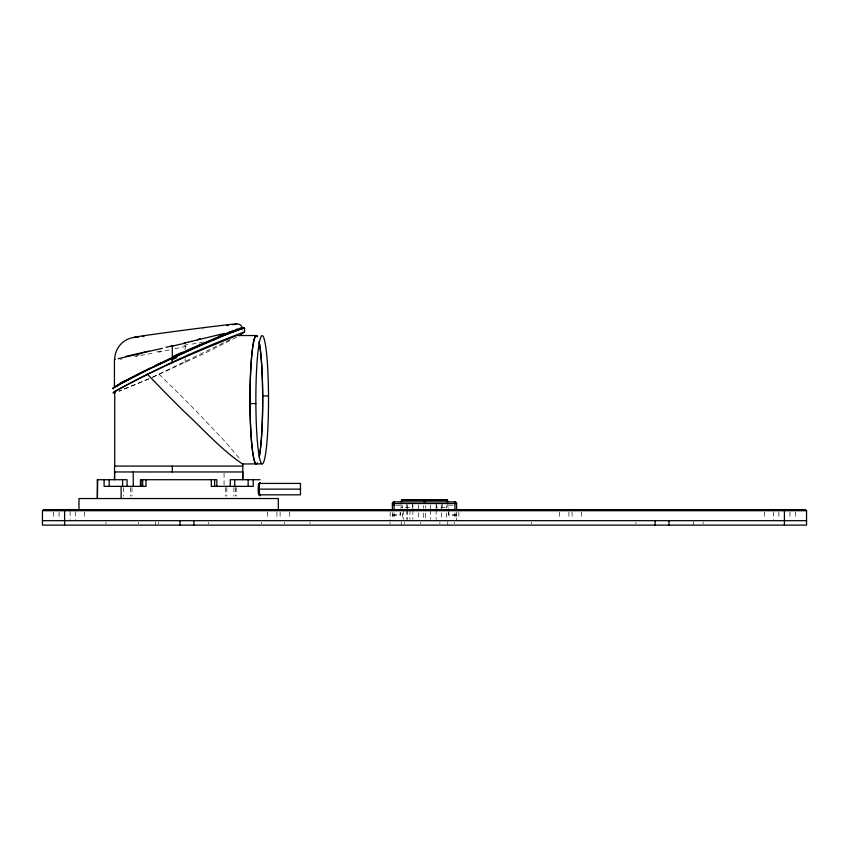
<?xml version="1.0" encoding="UTF-8"?>
<svg xmlns="http://www.w3.org/2000/svg" width="849" height="849" viewBox="0 0 849 849"><rect width="100%" height="100%" fill="white"/><g stroke="black" fill="none" stroke-linecap="round" stroke-linejoin="round"><path stroke-width="0.64" stroke-dasharray="4.25 3.18" d="M456.613 520.681L456.613 517.826M236.478 337.318L203.272 354.001L150.156 378.367M230.217 339.611L152.894 377.094M149.031 378.856L119.093 391.209M148.777 378.898L119.093 391.071M196.161 343.176L189.709 344.715M185.39 345.723L185.008 349.724M160.843 351.115L155.25 352.261M138.567 355.519L134.789 356.219M395.942 505.187L400.696 505.187L400.696 508.211M453.058 505.187L448.304 505.187L448.304 508.211M392.387 514.876L400.134 514.876L400.134 512.52M456.613 514.876L448.866 514.876L448.866 510.164M392.387 515.152L400.696 515.152L400.696 512.446M456.613 515.152L448.304 515.152L448.304 512.446M159.166 374.313L173.016 387.823A127.849 8.936 44.9 0 1 196.512 411.425L225.41 441.936L241.052 460.328M795.481 512.074L795.481 519.45M789.941 512.074L789.941 519.45M778.862 512.074L778.862 519.45M773.333 511.83L773.333 519.45M764.471 512.074L764.471 519.45M703.121 522.167L703.121 523.642M693.601 521.795L693.601 525.117M635.901 522.167L635.901 523.642M581.671 512.074L581.671 519.45M572.088 512.074L572.088 519.45M568.894 512.074L568.894 519.45M559.3 512.074L559.3 519.45M531.474 522.167L531.474 523.642M458.831 512.074L458.831 519.45M456.613 512.074L456.613 519.45M454.958 512.764L454.958 519.365M454.289 522.167L454.289 523.642M447.869 503.011L447.869 507.617L436.577 507.617L436.566 503.011M447.752 521.795L447.752 525.117M446.648 505.622L446.648 508.137M446.648 512.987L446.648 520.681M442.223 503.011L442.223 507.617M441.65 504.9L441.65 511.48M441.65 512.796L441.65 520.681M439.888 522.167L439.888 523.642M436.131 504.9L436.131 508.848M436.131 510.164L436.131 519.376M430.613 504.9L430.613 508.848M430.613 510.164L430.613 519.376M425.604 505.622L425.604 508.137M425.604 513.157L425.604 519.429M423.396 505.622L423.396 508.137M423.396 513.157L423.396 519.429M420.733 522.167L420.733 523.642M418.387 504.9L418.387 511.48M418.387 512.796L418.387 520.681M412.869 504.9L412.869 508.848M412.869 510.164L412.869 519.376M412.434 503.011L412.434 507.617L401.142 507.617L401.131 503.011M409.94 510.228L409.94 519.376M407.35 504.9L407.35 508.848M407.35 510.164L407.35 519.376M406.777 503.011L406.777 507.617M406.777 510.228L406.777 519.376M404.453 522.167L404.453 523.642M403.615 510.228L403.615 519.376M402.352 505.622L402.352 508.137M402.352 512.987L402.352 520.681M401.248 521.795L401.248 525.117M394.042 512.764L394.042 519.365M392.387 512.446L392.387 519.365M390.169 512.074L390.169 520.681M390.062 522.167L390.062 523.642M309.991 522.167L309.991 523.642M289.7 512.074L289.7 519.45M284.691 522.167L284.691 523.642M280.106 512.074L280.106 519.45M276.912 512.074L276.912 519.45M267.329 512.074L267.329 519.45M261.269 522.167L261.269 523.642M236.213 487.57L236.213 496.103M235.322 487.57L235.322 496.103M233.868 487.57L233.868 496.103M226.821 487.57L226.821 496.103M225.356 487.57L225.356 496.103M224.072 473.264L224.072 485.044M208.451 522.167L208.451 523.642M185.167 358.405L185.167 362.534M158.614 522.167L158.614 523.642M155.399 521.795L155.399 525.117M138.355 522.167L138.355 523.642M131.966 487.57L131.966 496.103M130.502 487.57L130.502 496.103M123.455 487.57L123.455 496.103M105.955 522.167L105.955 523.642M84.529 512.074L84.529 519.45M75.667 511.83L75.667 519.45M70.138 511.459L70.138 519.45M59.059 512.074L59.059 519.45M53.519 512.074L53.519 519.45M186.239 346.201A67.113 4.457 -12.6 0 1 173.62 349.045M169.216 349.99A67.113 4.457 -12.6 0 1 158.476 352.218M152.12 353.28A65.564 2.876 -12.4 0 1 135.925 356.368M122.033 358.978A63.643 1.687 -11.8 0 1 120.293 359.244M203.081 328.966A52.84 0.679 -7.5 0 1 202.476 329.051M203.282 341.988A67.697 4.988 -12.4 0 1 198.645 343.134M187.65 344.461A66.583 3.375 -12.8 0 1 184.074 345.299M242.517 329.964A61.797 2.558 -24.5 0 1 242.315 330.091"/><path stroke-width="1.27" d="M172.315 345.819L172.315 357.556L174.607 356.484M244.523 332.288L244.544 328.223M97.699 479.717L97.38 498.533L97.264 479.717L127.042 479.717L127.042 486.36M114.679 471.959L114.541 479.717L114.541 466.09L242.867 466.09M114.435 359.382L114.435 387.293L115.04 387.431M401.248 501.865L401.8 499.647L447.243 499.647L447.752 501.865M424.5 500.199L424.5 501.865M114.445 387.367L121.227 382.835M242.888 463.618L242.57 466.09M42.45 510.716L43.554 509.612L805.446 509.612L806.55 510.716L806.55 525.117L42.45 525.117L42.45 510.716L806.55 510.716M114.233 387.568L121.269 383.058L144.16 371.374M113.034 388.099L113.097 388.63A60.077 2.483 -24.6 0 1 113.002 388.205C154.614 364.996 199.504 343.081 244.225 328.043A60.077 2.483 -24.6 0 1 244.321 328.605M113.15 388.067L113.766 387.59M239.577 335.631L244.225 332.044C199.292 348.631 155.579 369.198 113.511 392.089L113.087 393.023L115.506 392.397M115.528 386.444L117.268 385.414M121.598 382.634L139.512 373.348M120.409 383.674L123.381 382.082M128.114 379.62L131.86 377.72M139.841 373.178L150.294 368.042M137.496 374.918L142.759 372.329M142.929 372.244L148.469 369.559M256.345 335.525L236.754 335.525C195.408 352.356 153.669 369.442 114.838 391.601A58.539 2.43 -24.7 0 0 114.742 392.259L114.742 466.09M155.834 365.367L160.917 362.937M148.639 369.485L154.359 366.747M154.529 366.662L160.323 363.924M160.493 363.85L166.287 361.133M166.531 361.016L178.067 355.689M181.866 353.12L186.578 350.955M178.279 355.582L184.191 352.887M184.403 352.791L190.441 350.064M190.654 349.968L196.745 347.252M199.228 345.225L220.093 336.098M196.947 347.156L202.996 344.482M203.187 344.397L209.087 341.818M209.289 341.733L214.712 339.398M220.591 336.904L225.218 334.973M230.238 332.935L233.687 331.566M229.527 332.182L231.766 331.312M232.064 331.195L234.112 330.42M237.232 330.229L239.736 329.327M236.574 329.518L237.996 329.03M240.034 328.796L238.824 329.2A59.526 2.473 -24.7 0 0 229.962 332.543L189.911 349.884A78.161 3.247 -24.7 0 0 154.953 366.152M240.087 328.786L241.339 328.404A60.385 2.505 -24.7 0 1 243.047 328.149M242.156 328.542L243.292 328.245M224.316 333.445L197.509 339.908M197.297 339.95L190.993 341.457M188.085 342.136L183.893 343.123M173.111 345.628L166.022 347.262M125.896 356.336L129.451 355.529M129.727 355.466L148.925 351.136M135.341 337.064L136.095 336.926A49.815 0.647 -7.5 0 1 142.292 335.96M234.303 324.456L234.356 324.445A49.847 0.647 -7.5 0 0 236.149 324.106M142.77 335.875L144.415 335.631A51.216 0.658 -7.5 0 1 155.006 334.113L158.201 333.668A52.182 0.669 -7.5 0 1 172.294 331.747L175.902 331.269A52.871 0.679 -7.5 0 1 180.328 330.675L184.074 330.187A53.073 0.679 -7.5 0 1 192.182 329.125L196.236 328.605A52.871 0.679 -7.5 0 1 204.131 327.597M204.195 327.597L207.856 327.141A51.991 0.669 -7.5 0 1 212.038 326.621L215.391 326.207A51.651 0.669 -7.5 0 1 222.236 325.39L225.059 325.061A50.293 0.647 -7.5 0 1 228.179 324.689M228.254 324.689L230.578 324.445A49.698 0.637 -7.5 0 1 232.902 324.201L234.43 324.053A48.68 0.626 -7.5 0 1 236.563 323.947A48.68 0.626 -7.5 0 1 236.447 324.021M114.997 359.392A63.643 1.687 -11.8 0 0 114.732 359.498A22.148 22.042 -90 0 1 133.909 337.478L134.174 337.478A49.815 0.647 -7.5 0 0 138.61 337.085M262.67 395.921L268.507 395.921M250.02 403.593L255.867 403.593M262.341 463.862L242.57 463.989C220.836 449.408 203.251 429.116 184.031 411.425A127.849 8.936 44.9 0 1 160.546 387.823L147.514 374.313M114.445 471.959L242.878 471.959L242.782 479.717L242.644 471.959M260.049 479.717L230.281 479.717L230.281 486.36M259.094 483.421L300.472 483.421L300.472 494.829L259.094 494.829M258.818 489.13L300.472 489.13M401.322 500.199L424.426 500.199M425.052 500.199L447.678 500.199M392.387 510.164L392.387 503.521A1.666 1.666 0 0 1 394.042 501.865L454.958 501.865A1.666 1.666 0 0 1 456.613 503.521L456.613 510.164M392.408 503.521L456.592 503.521M392.387 505.187L394.764 505.187M42.45 520.681L806.55 520.681M784.402 509.612L784.402 525.117M668.959 520.681L668.959 525.117M655.11 520.681L655.11 525.117M454.958 501.876L454.958 510.122M447.2 499.721L447.2 501.865M425.052 499.721L425.052 501.865M423.948 499.721L423.948 501.865M401.8 499.721L401.8 501.865M394.042 501.876L394.042 510.122M278.323 509.612L278.323 498.533L78.989 498.533L78.989 509.612M253.214 479.717L253.214 486.36L211.327 486.36L211.327 479.717M248.141 479.717L248.141 486.36M242.772 466.09L242.772 471.959M234.727 479.717L234.727 486.36M216.877 486.36L216.877 479.717L140.435 479.717L140.435 486.36M214.638 479.717L214.638 486.36M193.89 520.681L193.89 525.117M180.041 520.681L180.041 525.117M172.326 466.09L172.326 471.959M172.145 358.405L172.145 362.534M145.996 479.717L145.996 486.36L104.109 486.36L104.109 479.717M142.685 479.717L142.685 486.36M141.061 479.717L141.061 486.36M133.24 471.959L133.24 486.36M122.596 479.717L122.596 486.36M121.11 486.36L121.11 498.533M109.181 479.717L109.181 486.36M64.598 509.612L64.598 525.117M260.049 495.678A6.771 0.573 90 0 1 259.338 489.13A6.771 0.573 90 0 1 260.049 482.572M259.094 494.744A5.699 0.743 90 0 1 258.213 489.088A5.699 0.796 -90 0 1 258.733 483.665M257.268 463.299A64.227 6.346 -90 0 1 249.999 399.762A64.227 6.346 -90 0 1 257.268 336.215M259.041 341.606A64.227 6.346 -90 0 1 262.691 397.417A64.227 6.346 -90 0 1 259.454 455.764M236.34 323.925A5.54 5.508 90 0 1 242.358 327.873M242.145 328.361A61.054 2.505 -24.4 0 0 242.581 327.767A60.948 2.579 -24.5 0 0 240.108 328.064M133.909 337.478A50.165 0.647 -7.5 0 1 134.397 337.233A50.42 0.647 -7.5 0 1 135.118 337.095M118.223 358.734A63.633 0.902 -11.8 0 1 141.56 353.396M133.463 377.073A72.526 2.897 -24.7 0 1 138.865 374.398M124.442 381.636A68.451 2.77 -24.6 0 1 128.804 379.386M117.862 385.159A64.651 2.643 -24.6 0 1 120.908 383.483M114.01 387.484A61.797 2.536 -24.6 0 1 115.655 386.433M113.246 388.746A59.929 2.473 -24.6 0 1 113.023 388.746M153.117 367.044A76.187 2.844 -25 0 1 158.179 364.603M171.986 359.796A77.758 1.39 -25.2 0 1 176.73 357.567M162.255 348.355A66.986 0.945 -13 0 1 141.857 352.94M219.01 334.729A64.163 1.093 0.9 0 0 222.693 334.729A2.579 1.878 87.5 0 0 223.637 334.357M191.662 341.383A67.58 1.772 -13 0 1 188.605 342.105M185.315 343.092A67.177 1.189 -13.1 0 1 171.36 346.339M173.493 356.283A77.928 3.767 -24.8 0 1 182.27 352.218M187.353 350.35A75.89 3.407 -24.9 0 1 200.523 344.397M220.666 335.801A65.469 2.759 -24.9 0 1 230.068 331.906M200.067 338.645A64.291 0.732 -14.3 0 1 198.942 338.942M233.443 324.594A50.293 0.647 -7.5 0 1 232.679 324.721M143.863 336.512A49.815 0.647 -7.5 0 1 142.865 336.618M228.052 325.443A51.778 0.669 -7.5 0 1 226.874 325.613M235.162 329.943A59.027 2.536 -24.5 0 1 237.274 329.189M243.132 328.308A59.929 2.462 -24.6 0 1 244.151 328.128M213.523 340.046A70.732 2.802 -24.5 0 1 219.116 337.658M224.295 335.451A66.7 2.685 -24.5 0 1 229.06 333.498M233.072 331.874A63.251 2.568 -24.5 0 1 236.669 330.494M239.376 329.497A60.926 2.494 -24.6 0 1 241.668 328.733M257.417 462.96A64.121 6.336 -90 0 1 250.009 398.913A64.121 6.336 -90 0 1 257.576 336.862M259.316 343.123A64.121 6.336 -90 0 1 262.681 400.601A64.121 6.336 -90 0 1 259.168 457.165M267.509 434.539A64.121 6.336 -90 0 0 262.5 335.716A64.121 6.336 -90 0 0 256.557 429.021A64.121 6.336 -90 0 0 267.509 434.539"/></g></svg>
